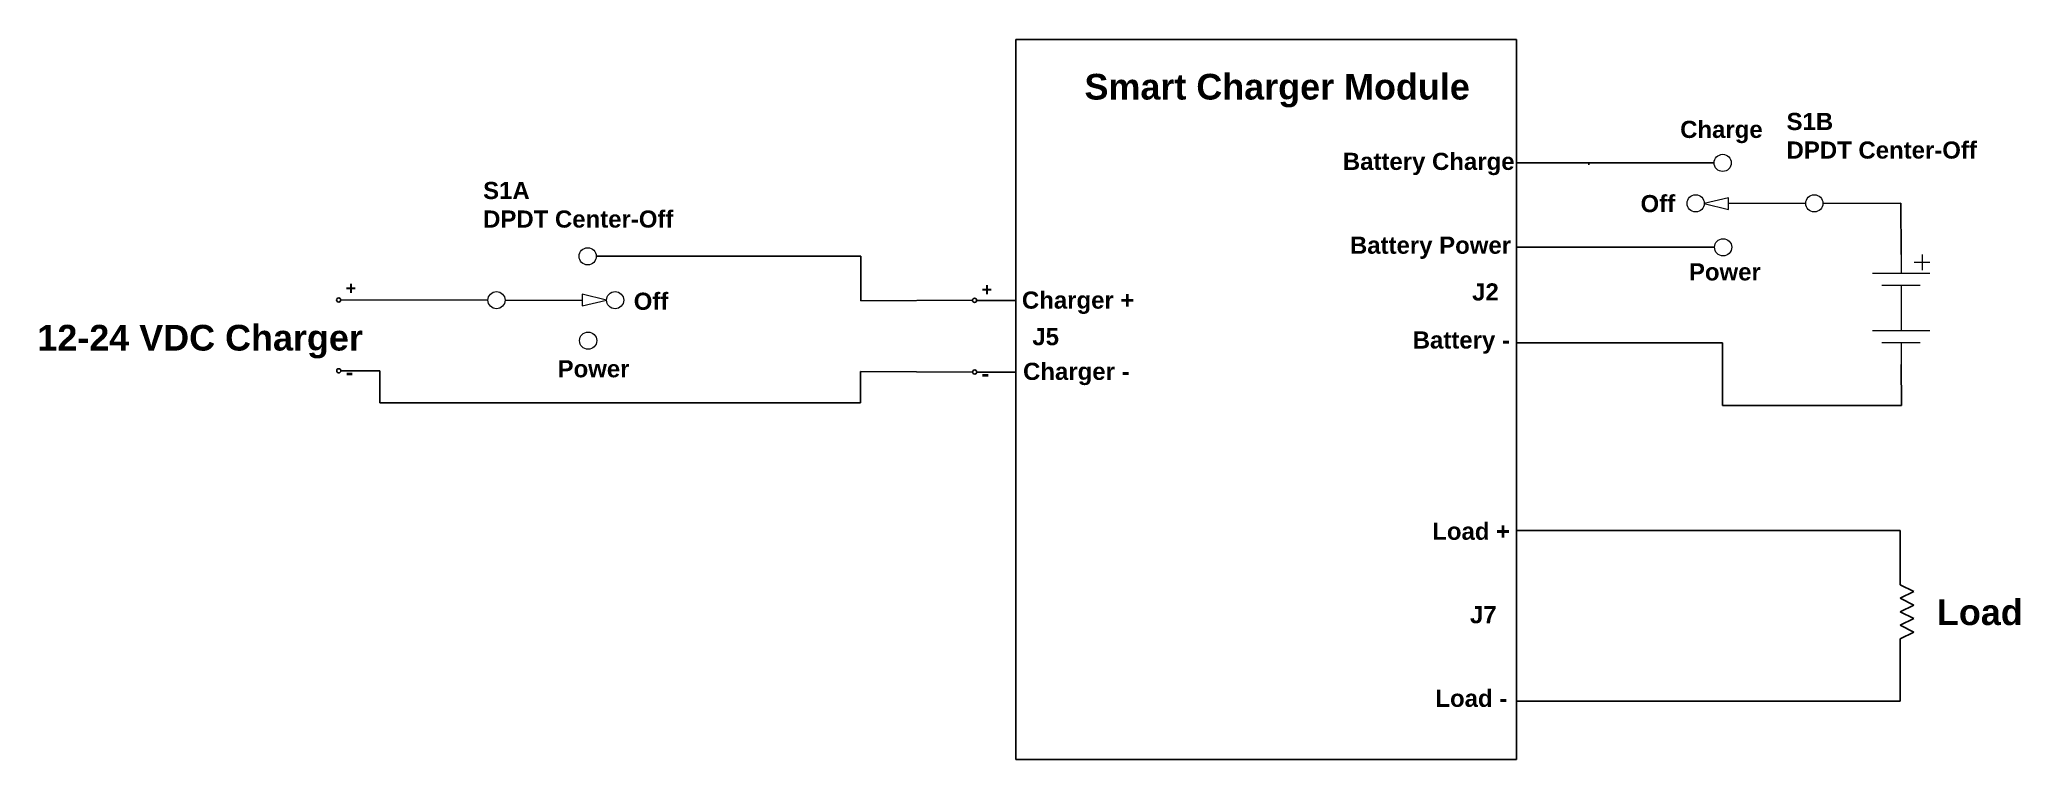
# Model space of a CAD drawing. Header units: inches. Extents: x 3.1 to 60.9, y 3.2 to 24.2.
import ezdxf

# ---------------------------------------------------------------- set-up
doc = ezdxf.new("R2010")
doc.units = ezdxf.units.IN
doc.header["$MEASUREMENT"] = 0
doc.layers.get('0').update_dxf_attribs({"color": 18, "lineweight": 25, "true_color": 0x000000})
doc.layers.add('g10379', color=18, linetype='Continuous', lineweight=0, true_color=0x000000)
doc.layers.add('OBJECT', color=7, linetype='Continuous')
doc.styles.add('textstyle3', font='arialbd.ttf')
doc.styles.add('textstyle4', font='')
doc.styles.get('textstyle4').set_extended_font_data('Standard', bold=True)

# ---------------------------------------------------------------- blocks, each defined once
blk = doc.blocks.new('battery')
at = {"layer": 'g10379', "color": 18, "true_color": 0x000000, "flags": 128}
for points in [[(0.909, -0.067), (0.909, -0.626)], [(1.291, -0.295), (1.744, -0.295)], [(1.52, -0.067), (1.52, -0.524)], [(1.744, -0.626), (0.071, -0.626)], [(1.465, -0.976), (0.35, -0.976)], [(0.909, -0.976), (0.909, -2.299)], [(1.744, -2.299), (0.071, -2.299)], [(1.465, -2.65), (0.35, -2.65)], [(0.907, -2.65), (0.909, -3.276)]]:
    blk.add_lwpolyline(points, dxfattribs=at)
blk = doc.blocks.new('spdt_tl')
at = {"layer": 'OBJECT', "color": 0, "linetype": 'Continuous', "lineweight": 0}
for p, q in [((-0.5, 0.02), (-0.5887, 0.0002)), ((-0.5887, 0.0002), (-0.5, -0.022)), ((-0.5, -0.022), (-0.5, 0.02)), ((-0.2188, 0), (-0.5, 0))]:
    blk.add_line(p, q, dxfattribs=at)
for centre in [(-0.5215, 0.1476), (-0.62, 0), (-0.1876, 0), (-0.52, -0.16)]:
    blk.add_circle(centre, 0.0313, dxfattribs=at)
blk = doc.blocks.new('Resistor-vert')
for p, q in [((0.394, 1.181), (0.394, 1.575)), ((0.591, 1.083), (0.394, 1.181)), ((0.394, 0.984), (0.591, 1.083)), ((0.591, 0.886), (0.394, 0.984)), ((0.394, 0.787), (0.591, 0.886)), ((0.394, 0.787), (0.591, 0.689)), ((0.591, 0.689), (0.394, 0.591)), ((0.394, 0.591), (0.591, 0.492)), ((0.591, 0.492), (0.394, 0.394)), ((0.394, 0.394), (0.394, 0))]:
    blk.add_line(p, q)

msp = doc.modelspace()

# ---------------------------------------------------------------- linework, layer by layer
for p, q in [((51.926, 20.624), (46.164, 20.624)), ((48.273, 20.563), (48.273, 20.624)), ((55.097, 19.443), (57.368, 19.448)), ((57.368, 19.448), (57.378, 17.955)), ((51.937, 18.163), (46.164, 18.163)), ((19.334, 17.899), (27.05, 17.899)), ((27.05, 17.899), (27.05, 16.598)), ((11.885, 16.626), (16.174, 16.622)), ((27.05, 16.598), (30.304, 16.615)), ((30.425, 16.612), (31.564, 16.612)), ((46.16, 15.378), (52.167, 15.378)), ((52.167, 15.378), (52.167, 13.55)), ((11.887, 14.559), (13.027, 14.559)), ((13.027, 14.559), (13.027, 13.628)), ((27.042, 13.628), (27.042, 14.539)), ((27.042, 14.539), (30.308, 14.522)), ((30.429, 14.522), (31.569, 14.522)), ((57.393, 13.551), (57.378, 14.746)), ((13.027, 13.628), (27.042, 13.628)), ((52.167, 13.55), (57.393, 13.551)), ((57.355, 9.898), (46.164, 9.898)), ((57.355, 9.103), (57.355, 9.898)), ((57.355, 5.954), (57.355, 4.922)), ((57.355, 4.922), (46.164, 4.922))]:
    msp.add_line(p, q)
at = {"flags": 128}
msp.add_lwpolyline([(31.569, 24.222), (46.164, 24.222), (46.164, 3.222), (31.569, 3.222)], close=True, dxfattribs=at)
for centre in [(11.824, 16.626), (30.364, 16.616), (11.827, 14.559), (30.369, 14.522)]:
    msp.add_circle(centre, 0.0608)

# ---------------------------------------------------------------- block references
for name, p, xscale, yscale, zscale in [('spdt_tl', (56.348, 19.443), 8, 8, 8), ('Resistor-vert', (56.567, 5.954), 2, 2, 2)]:
    msp.add_blockref(name, p, dxfattribs=dict(xscale=xscale, yscale=yscale, zscale=zscale))
at = {"xscale": 8, "yscale": 8, "zscale": 8, "rotation": 180}
msp.add_blockref('spdt_tl', (14.924, 16.619), dxfattribs=at)
msp.add_blockref('battery', (56.469, 18.022))

# ---------------------------------------------------------------- texts
for s, insert, char_height, attachment_point, style in [('\\H0.75;Smart Charger Module', (33.569, 23.222), 0.5, 1, 'textstyle3'), ('\\fArial|b1|i0|c0|p0;S1B\\PDPDT Center-Off', (54.038, 22.083), 0.5, 1, 'textstyle4'), ('\\fArial|b1|i0|c0|p0;Charge', (50.936, 21.852), 0.5, 1, 'textstyle4'), ('Battery Charge', (41.101, 20.919), 0.5, 1, 'textstyle3'), ('\\fArial|b1|i0|c0|p0;S1A\\PDPDT Center-Off', (16.035, 20.07), 0.5, 1, 'textstyle4'), ('\\fArial|b1|i0|c0|p0;Off', (49.781, 19.687), 0.5, 1, 'textstyle4'), ('Battery Power', (41.309, 18.474), 0.5, 1, 'textstyle3'), ('\\fArial|b1|i0|c0|p0;Power', (51.192, 17.696), 0.5, 1, 'textstyle4'), ('\\H0.375;+', (12.027, 17.159), 0.25, 1, 'textstyle3'), ('\\fArial|b1|i0|c0|p0;Off', (20.426, 16.838), 0.5, 1, 'textstyle4'), ('\\H0.375;+', (30.569, 17.122), 0.25, 1, 'textstyle3'), ('Charger +', (31.745, 16.218), 0.5, 7, 'textstyle3'), ('J2', (44.871, 17.11), 0.5, 1, 'textstyle3'), ('\\H0.75;12-24 VDC Charger', (3.039, 15.899), 0.5, 1, 'textstyle3'), ('J5', (32.048, 15.806), 0.5, 1, 'textstyle3'), ('Battery -', (43.139, 15.708), 0.5, 1, 'textstyle3'), ('\\H0.469;-', (12.027, 14.759), 0.25, 1, 'textstyle3'), ('\\fArial|b1|i0|c0|p0;Power', (18.207, 14.869), 0.5, 1, 'textstyle4'), ('\\H0.46875;-', (30.569, 14.722), 0.25, 1, 'textstyle3'), ('Charger -', (31.778, 14.139), 0.5, 7, 'textstyle3'), ('Load +', (43.708, 10.129), 0.5, 1, 'textstyle3'), ('J7', (44.807, 7.695), 0.5, 1, 'textstyle3'), ('\\H0.75;Load', (58.422, 7.891), 0.5, 1, 'textstyle3'), ('Load -', (43.8, 5.255), 0.5, 1, 'textstyle3')]:
    msp.add_mtext(s, dxfattribs=dict(insert=insert, char_height=char_height, attachment_point=attachment_point, style=style))

doc.saveas('drawing.dxf')
